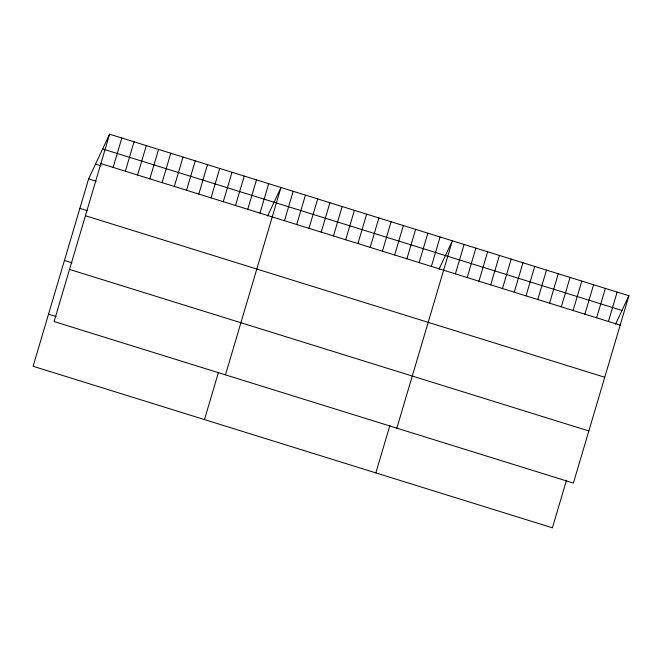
<?xml version="1.0" encoding="UTF-8"?>
<svg xmlns="http://www.w3.org/2000/svg" width="662" height="662" viewBox="0 0 662 662"><rect width="100%" height="100%" fill="white"/><g stroke="black" fill="none" stroke-linecap="round" stroke-linejoin="round"><path stroke-width="0.99" d="M109.586 134.187L54.085 321.55L573.4 483.078L628.9 295.724L109.586 134.187L88.6 178.922L33.1 366.276L552.414 527.813L566.449 480.43M113.111 167.412L121.825 137.994M125.35 171.226L134.063 141.809M137.597 175.033L146.31 145.615M149.835 178.839L158.549 149.422M162.074 182.646L170.788 153.228M174.313 186.452L183.026 157.035M186.56 190.259L195.273 160.841M198.799 194.065L207.512 164.648M211.037 197.872L219.751 168.454M223.284 201.687L231.998 172.269M235.523 205.493L244.237 176.075M247.762 209.3L256.475 179.882M260 213.106L268.714 183.688M204.475 419.584L218.51 372.201M225.461 374.858L280.961 187.495L267.613 215.944M284.486 220.719L293.2 191.301M296.725 224.526L305.439 195.108M308.964 228.332L317.686 198.914M321.211 232.147L329.924 202.729M333.449 235.953L342.163 206.536M345.688 239.76L354.402 210.342M357.935 243.566L366.649 214.149M370.174 247.373L378.887 217.955M382.413 251.179L391.126 221.762M394.651 254.986L403.365 225.568M406.898 258.792L415.612 229.375M419.137 262.599L427.851 233.181M431.376 266.414L440.089 236.996M375.851 472.891L389.885 425.509M396.836 428.157L452.336 240.803L438.989 269.252M455.39 273.878L464.103 244.46M467.165 277.543L475.879 248.126M478.932 281.201L487.646 251.783M490.707 284.867L499.421 255.449M502.475 288.524L511.188 259.107M514.242 292.182L522.963 262.764M526.017 295.848L534.731 266.43M537.784 299.505L546.506 270.088M549.559 303.171L558.273 273.754M561.326 306.829L570.048 277.411M573.102 310.495L581.815 281.077M584.869 314.152L593.591 284.734M596.644 317.818L605.358 288.4M608.411 321.475L617.133 292.058M615.552 324.173L628.9 295.724M102.66 148.95L621.974 310.478M100.872 163.605L620.186 325.141M95.527 164.159L101.17 165.914M88.6 178.922L96.131 181.264M79.887 208.34L87.417 210.681M85.431 215.729L604.745 377.257M64.446 260.456L71.976 262.806M69.527 269.426L588.841 430.962M48.541 314.16L56.071 316.502"/></g></svg>
